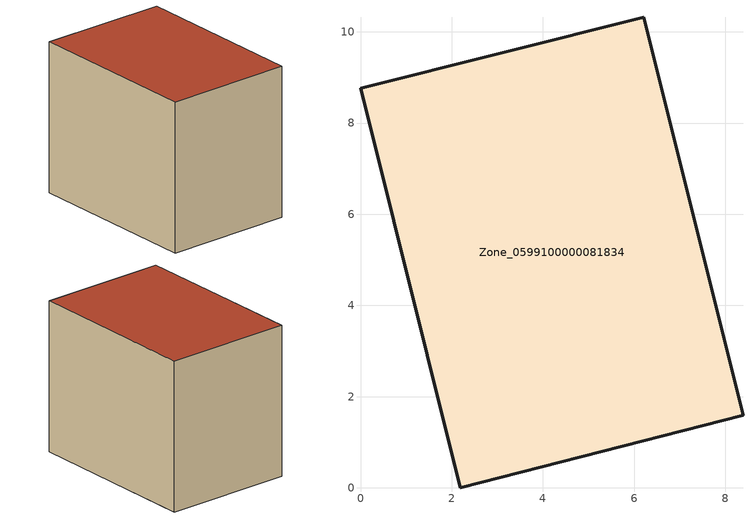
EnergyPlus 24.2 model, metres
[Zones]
Zone_0599100000081834
 floor ground (C_G): 0,8.76 6.21,10.32 8.39,1.6 2.19,0 z0
 wall outside (C_F): 6.21,10.32 0,8.76 2.19,0 8.39,1.6 6.21,10.32 z0:7.53
 roof outside (C_R): 2.19,0 8.39,1.6 6.21,10.32 0,8.76 z7.53
[BUILDING]
Pand.0599100000081834: North Axis=0; Terrain=City; Loads Convergence Tolerance Value=0.04; Temperature Convergence Tolerance Value=0.4; Solar Distribution=FullExterior; Maximum Number of Warmup Days=25; Minimum Number of Warmup Days=1
[Site:Location]
Rotterdam.The.Hague.AP_ZH_NLD Design_Conditions: Latitude=51.96; Longitude=4.45; Time Zone=1; Elevation=-4.5
[SITE:GROUNDTEMPERATURE:BUILDINGSURFACE]
18, 18, 18, 18, 18, 18, 18, 18, 18, 18, 18, 18
[MATERIAL] Thermal Absorptance=0.9; Solar Absorptance=0.7; Visible Absorptance=0.7
Name | Roughness | Thickness | Conductivity | Density | Specific Heat
G.TI.1965-1974 | MediumSmooth | 0.15 | 0.882353 | 540 | 1210
F.TI.1965-1974 | Rough | 0.3 | 0.697674 | 1920 | 840
R.TI.1965-1974 | MediumRough | 0.2 | 0.232558 | 1500 | 1000
[CONSTRUCTION]
C_G: G.TI.1965-1974
C_F: F.TI.1965-1974
C_R: R.TI.1965-1974
[ZONE]
Zone_0599100000081834: Type=1; Multiplier=1; Ceiling Height=Autocalculate; Volume=Autocalculate; Floor Area=autocalculate; Part of Total Floor Area=Yes
[ZONEINFILTRATION:DESIGNFLOWRATE]
Infil_Zone_0599100000081834: Zone or ZoneList or Space or SpaceList=Zone_0599100000081834; Schedule=AlwaysOn; Design Flow Rate Calculation Method=Flow/Area; Flow Rate per Floor Area=0.003; Constant Term Coefficient=1; Temperature Term Coefficient=0; Velocity Term Coefficient=0; Velocity Squared Term Coefficient=0
[HVACTEMPLATE:ZONE:IDEALLOADSAIRSYSTEM]
Zone_0599100000081834: Maximum Heating Supply Air Temperature=50; Minimum Cooling Supply Air Temperature=13; Maximum Heating Supply Air Humidity Ratio=0.0156; Minimum Cooling Supply Air Humidity Ratio=0.0077; Heating Limit=NoLimit; Cooling Limit=NoLimit; Dehumidification Control Type=ConstantSensibleHeatRatio; Cooling Sensible Heat Ratio=0.7; Dehumidification Setpoint=60; Humidification Control Type=None; Humidification Setpoint=30; Outdoor Air Method=None; Outdoor Air Flow Rate per Person=0.00944; Outdoor Air Flow Rate per Zone Floor Area=0; Outdoor Air Flow Rate per Zone=0; Demand Controlled Ventilation Type=None; Outdoor Air Economizer Type=NoEconomizer; Heat Recovery Type=None; Sensible Heat Recovery Effectiveness=0.7; Latent Heat Recovery Effectiveness=0.65
[ZONECONTROL:THERMOSTAT]
ThermostatControl_Zone_0599100000081834: Zone or ZoneList=Zone_0599100000081834; Control Type Schedule=DualSetpointControlType; Control 1=Thermostat_Zone_0599100000081834; Temperature Difference Between Cutout And Setpoint=0
[THERMOSTATSETPOINT:DUALSETPOINT]
Thermostat_Zone_0599100000081834: Heating Setpoint Temperature Schedule=HeatingSetpoint_Zone_0599100000081834; Cooling Setpoint Temperature Schedule=CoolingSetpoint_Zone_0599100000081834
[SCHEDULE:COMPACT]
HeatingSetpoint_Zone_0599100000081834: Through: 12/31, For: AllDays, Until: 24:00, 21
CoolingSetpoint_Zone_0599100000081834: Through: 12/31, For: AllDays, Until: 24:00, 24
DualSetpointControlType: Through: 12/31, For: AllDays, Until: 24:00, 4
AlwaysOn: Through: 12/31, For: AllDays, Until: 24:00, 1
